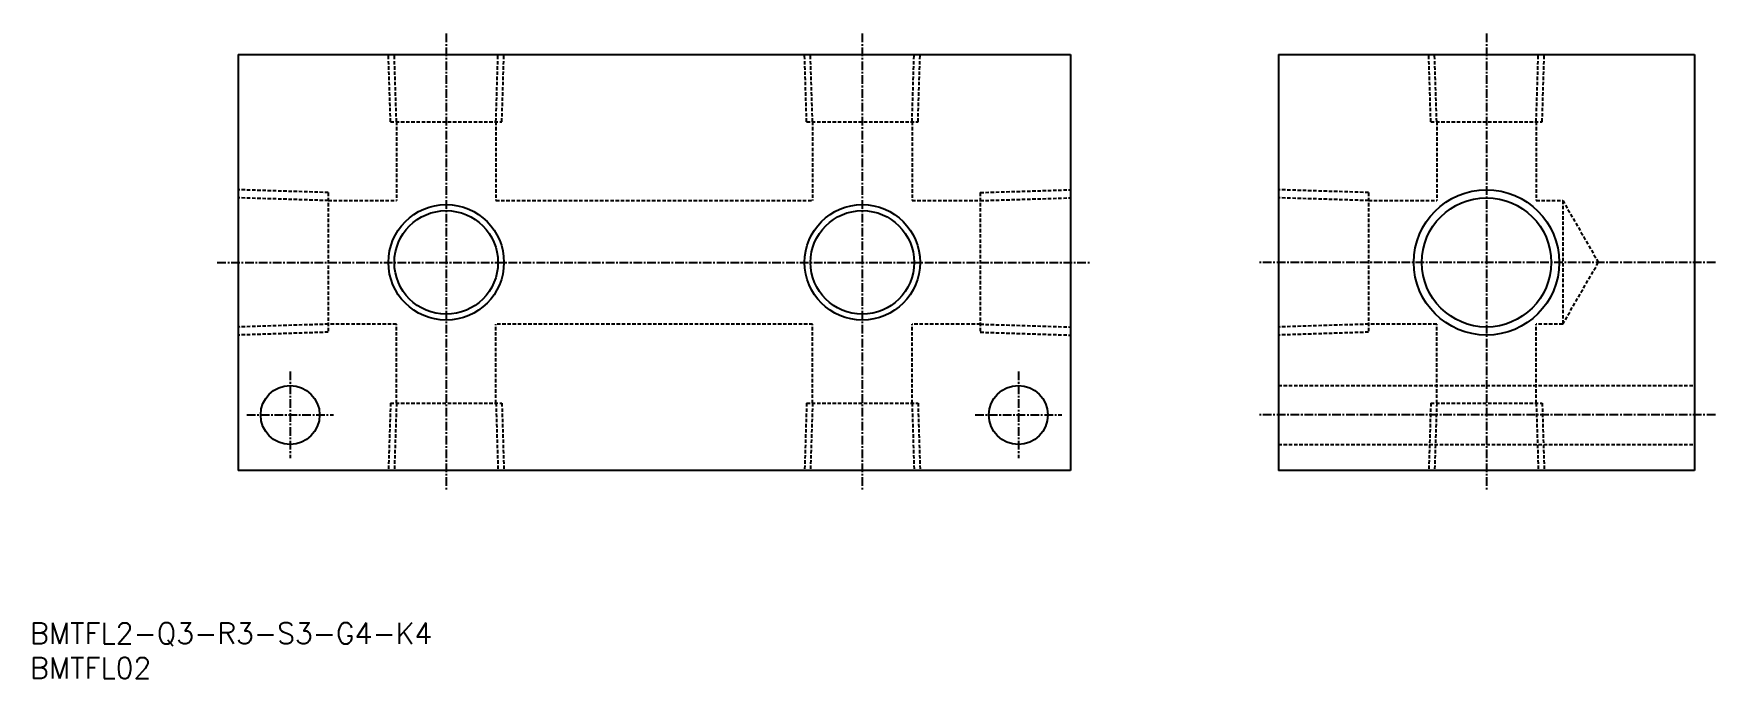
# Model space of a CAD drawing. Extents: x 1 to 243, y 0 to 93.
import ezdxf

# ---------------------------------------------------------------- set-up
doc = ezdxf.new("R2010")
doc.units = 0
doc.linetypes.add('CENTER', pattern=[2, 1.25, -0.25, 0.25, -0.25])
doc.linetypes.add('DASHED', pattern=[0.75, 0.5, -0.25])
doc.layers.get('0').update_dxf_attribs({"linetype": 'CONTINUOUS'})
doc.layers.add('CENTER', color=1, linetype='CENTER')
doc.styles.get("Standard").update_dxf_attribs({"font": 'txt.shx'})

# ---------------------------------------------------------------- blocks, each defined once
blk = doc.blocks.new('*U13')
at = {"color": 7, "linetype": 'CONTINUOUS'}
blk.add_text('BMTFL02', height=3, dxfattribs=at).set_placement((0, 0))
blk = doc.blocks.new('*U14')
at = {"color": 7, "linetype": 'CONTINUOUS'}
blk.add_text('BMTFL2-Q3-R3-S3-G4-K4', height=3, dxfattribs=at).set_placement((0, 5))

msp = doc.modelspace()

# ---------------------------------------------------------------- linework, layer by layer
at = {"color": 7, "linetype": 'CONTINUOUS'}
for p, q in [((30, 90), (150, 90)), ((30, 90), (30, 30)), ((150, 90), (150, 30)), ((180, 90), (180, 30)), ((180, 90), (240, 90)), ((240, 90), (240, 30)), ((150, 30), (30, 30)), ((240, 30), (180, 30))]:
    msp.add_line(p, q, dxfattribs=at)
at = {"color": 3, "linetype": 'DASHED'}
for p, q in [((51.97, 80.3), (51.67, 90)), ((52.83, 80.3), (52.52, 90)), ((67.17, 80.3), (67.47, 90)), ((68.03, 80.3), (68.33, 90)), ((111.97, 80.3), (111.67, 90)), ((112.83, 80.3), (112.52, 90)), ((127.17, 80.3), (127.47, 90)), ((128.03, 80.3), (128.33, 90)), ((201.97, 80.3), (201.67, 90)), ((202.83, 80.3), (202.52, 90)), ((217.17, 80.3), (217.47, 90)), ((218.03, 80.3), (218.33, 90)), ((51.97, 80.3), (68.03, 80.3)), ((52.83, 80.3), (52.83, 68.91)), ((67.17, 80.3), (67.17, 68.91)), ((111.97, 80.3), (128.03, 80.3)), ((112.83, 80.3), (112.83, 68.91)), ((127.17, 80.3), (127.17, 68.91)), ((201.97, 80.3), (218.03, 80.3)), ((202.83, 80.3), (202.83, 68.91)), ((217.17, 80.3), (217.17, 68.91)), ((43, 70.07), (30, 70.48)), ((137, 70.07), (150, 70.48)), ((193, 70.07), (180, 70.48)), ((43, 68.91), (30, 69.32)), ((43, 70.07), (43, 49.93)), ((43, 68.91), (52.83, 68.91)), ((67.17, 68.91), (112.83, 68.91)), ((127.17, 68.91), (137, 68.91)), ((137, 70.07), (137, 49.93)), ((137, 68.91), (150, 69.32)), ((193, 68.91), (180, 69.32)), ((193, 70.07), (193, 49.93)), ((193, 68.91), (202.83, 68.91)), ((217.17, 68.91), (221, 68.91)), ((221, 68.91), (226.14, 60)), ((221, 68.91), (221, 51.09)), ((221, 51.09), (226.14, 60)), ((43, 51.09), (30, 50.68)), ((52.83, 51.09), (43, 51.09)), ((52.83, 39.7), (52.83, 51.09)), ((67.17, 39.7), (67.17, 51.09)), ((112.83, 51.09), (67.17, 51.09)), ((112.83, 39.7), (112.83, 51.09)), ((137, 51.09), (127.17, 51.09)), ((127.17, 39.7), (127.17, 51.09)), ((137, 51.09), (150, 50.68)), ((193, 51.09), (180, 50.68)), ((202.83, 51.09), (193, 51.09)), ((202.83, 39.7), (202.83, 51.09)), ((217.17, 39.7), (217.17, 51.09)), ((221, 51.09), (217.17, 51.09)), ((43, 49.93), (30, 49.52)), ((137, 49.93), (150, 49.52)), ((193, 49.93), (180, 49.52)), ((180, 42.25), (240, 42.25)), ((51.97, 39.7), (51.67, 30)), ((51.97, 39.7), (68.03, 39.7)), ((52.83, 39.7), (52.52, 30)), ((67.17, 39.7), (67.47, 30)), ((68.03, 39.7), (68.33, 30)), ((111.97, 39.7), (111.67, 30)), ((111.97, 39.7), (128.03, 39.7)), ((112.83, 39.7), (112.52, 30)), ((127.17, 39.7), (127.47, 30)), ((128.03, 39.7), (128.33, 30)), ((201.97, 39.7), (201.67, 30)), ((201.97, 39.7), (218.03, 39.7)), ((202.83, 39.7), (202.52, 30)), ((217.17, 39.7), (217.47, 30)), ((218.03, 39.7), (218.33, 30)), ((180, 33.75), (240, 33.75))]:
    msp.add_line(p, q, dxfattribs=at)
at = {"color": 7, "linetype": 'CONTINUOUS'}
for centre, radius in [((210, 60), 10.48), ((60, 60), 7.47), ((120, 60), 7.47), ((37.5, 38), 4.25), ((142.5, 38), 4.25)]:
    msp.add_circle(centre, radius, dxfattribs=at)
at = {"color": 3, "linetype": 'CONTINUOUS'}
for centre, radius in [((60, 60), 8.33), ((120, 60), 8.33), ((210, 60), 9.32)]:
    msp.add_circle(centre, radius, dxfattribs=at)
at = {"layer": 'CENTER'}
for p, q in [((60, 93), (60, 27)), ((120, 93), (120, 27)), ((210, 93), (210, 27)), ((27, 60), (153, 60)), ((243, 60), (177, 60)), ((37.5, 44.25), (37.5, 31.75)), ((142.5, 44.25), (142.5, 31.75)), ((31.25, 38), (43.75, 38)), ((136.25, 38), (148.75, 38)), ((243, 38), (177, 38))]:
    msp.add_line(p, q, dxfattribs=at)

# ---------------------------------------------------------------- block references
at = {"color": 7, "linetype": 'CONTINUOUS'}
for name in ['*U14', '*U13']:
    msp.add_blockref(name, (0, 0), dxfattribs=at)

doc.saveas('drawing.dxf')
